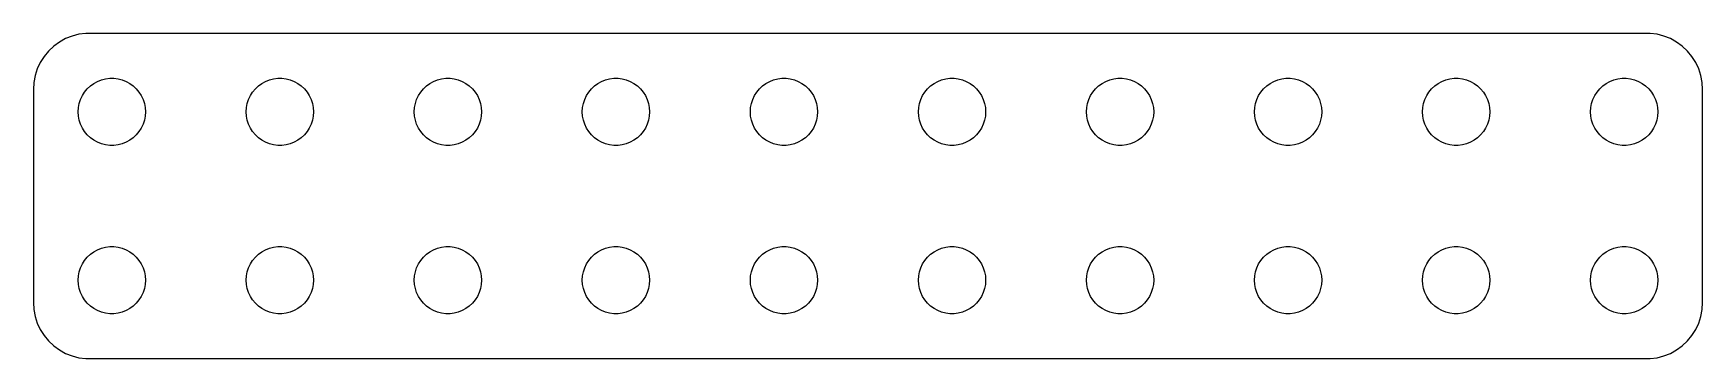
# Model space of a CAD drawing. Header units: metres. Extents: x -74 to 74, y -14 to 14.
import ezdxf

# ---------------------------------------------------------------- set-up
doc = ezdxf.new("R2010")
doc.units = ezdxf.units.M

msp = doc.modelspace()

# ---------------------------------------------------------------- linework, layer by layer
for p, q in [((-72.1791, 13.7216), (-72.6871, 13.3526)), ((-71.6289, 14.0241), (-72.1791, 13.7216)), ((-71.0451, 14.2553), (-71.6289, 14.0241)), ((-70.4369, 14.4114), (-71.0451, 14.2553)), ((-69.8139, 14.4901), (-70.4369, 14.4114)), ((69.8139, 14.4901), (-69.8139, 14.4901)), ((70.4369, 14.4114), (69.8139, 14.4901)), ((71.0451, 14.2553), (70.4369, 14.4114)), ((71.6289, 14.0241), (71.0451, 14.2553)), ((72.1791, 13.7216), (71.6289, 14.0241)), ((72.6871, 13.3526), (72.1791, 13.7216)), ((-73.5451, 12.4389), (-73.8815, 11.9088)), ((-73.1448, 12.9227), (-73.5451, 12.4389)), ((-72.6871, 13.3526), (-73.1448, 12.9227)), ((73.1448, 12.9227), (72.6871, 13.3526)), ((73.5451, 12.4389), (73.1448, 12.9227)), ((73.8815, 11.9088), (73.5451, 12.4389)), ((-74.3429, 10.7434), (-74.4606, 10.1267)), ((-74.1489, 11.3406), (-74.3429, 10.7434)), ((-73.8815, 11.9088), (-74.1489, 11.3406)), ((-68.427, 10.3532), (-68.0621, 10.4469)), ((-68.0621, 10.4469), (-67.6884, 10.4941)), ((-67.6884, 10.4941), (-67.3116, 10.4941)), ((-67.3116, 10.4941), (-66.9379, 10.4469)), ((-66.9379, 10.4469), (-66.573, 10.3532)), ((-53.427, 10.3532), (-53.0621, 10.4469)), ((-53.0621, 10.4469), (-52.6884, 10.4941)), ((-52.6884, 10.4941), (-52.3116, 10.4941)), ((-52.3116, 10.4941), (-51.9379, 10.4469)), ((-51.9379, 10.4469), (-51.5729, 10.3532)), ((-38.427, 10.3532), (-38.0621, 10.4469)), ((-38.0621, 10.4469), (-37.6884, 10.4941)), ((-37.6884, 10.4941), (-37.3116, 10.4941)), ((-37.3116, 10.4941), (-36.9379, 10.4469)), ((-36.9379, 10.4469), (-36.5729, 10.3532)), ((-23.427, 10.3532), (-23.0621, 10.4469)), ((-23.0621, 10.4469), (-22.6884, 10.4941)), ((-22.6884, 10.4941), (-22.3116, 10.4941)), ((-22.3116, 10.4941), (-21.9379, 10.4469)), ((-21.9379, 10.4469), (-21.5729, 10.3532)), ((-8.42705, 10.3532), (-8.06213, 10.4469)), ((-8.06213, 10.4469), (-7.68837, 10.4941)), ((-7.68837, 10.4941), (-7.31161, 10.4941)), ((-7.31161, 10.4941), (-6.93785, 10.4469)), ((-6.93785, 10.4469), (-6.57294, 10.3532)), ((6.57294, 10.3532), (6.93785, 10.4469)), ((6.93785, 10.4469), (7.31161, 10.4941)), ((7.31161, 10.4941), (7.68837, 10.4941)), ((7.68837, 10.4941), (8.06213, 10.4469)), ((8.06213, 10.4469), (8.42705, 10.3532)), ((21.5729, 10.3532), (21.9379, 10.4469)), ((21.9379, 10.4469), (22.3116, 10.4941)), ((22.3116, 10.4941), (22.6884, 10.4941)), ((22.6884, 10.4941), (23.0621, 10.4469)), ((23.0621, 10.4469), (23.427, 10.3532)), ((36.5729, 10.3532), (36.9379, 10.4469)), ((36.9379, 10.4469), (37.3116, 10.4941)), ((37.3116, 10.4941), (37.6884, 10.4941)), ((37.6884, 10.4941), (38.0621, 10.4469)), ((38.0621, 10.4469), (38.427, 10.3532)), ((51.5729, 10.3532), (51.9379, 10.4469)), ((51.9379, 10.4469), (52.3116, 10.4941)), ((52.3116, 10.4941), (52.6884, 10.4941)), ((52.6884, 10.4941), (53.0621, 10.4469)), ((53.0621, 10.4469), (53.427, 10.3532)), ((66.573, 10.3532), (66.9379, 10.4469)), ((66.9379, 10.4469), (67.3116, 10.4941)), ((67.3116, 10.4941), (67.6884, 10.4941)), ((67.6884, 10.4941), (68.0621, 10.4469)), ((68.0621, 10.4469), (68.427, 10.3532)), ((74.1489, 11.3406), (73.8815, 11.9088)), ((74.3429, 10.7434), (74.1489, 11.3406)), ((74.4606, 10.1267), (74.3429, 10.7434)), ((-74.4606, 10.1267), (-74.5, 9.5)), ((-74.5, 9.5), (-74.5, -9.5)), ((-70.2893, 8.60437), (-70.1289, 8.94525)), ((-70.1289, 8.94525), (-69.927, 9.26335)), ((-69.927, 9.26335), (-69.6869, 9.55363)), ((-69.6869, 9.55363), (-69.4123, 9.81154)), ((-69.4123, 9.81154), (-69.1075, 10.033)), ((-69.1075, 10.033), (-68.7773, 10.2145)), ((-68.7773, 10.2145), (-68.427, 10.3532)), ((-66.573, 10.3532), (-66.2227, 10.2145)), ((-66.2227, 10.2145), (-65.8925, 10.033)), ((-65.8925, 10.033), (-65.5877, 9.81154)), ((-65.5877, 9.81154), (-65.3131, 9.55363)), ((-65.3131, 9.55363), (-65.073, 9.26335)), ((-65.073, 9.26335), (-64.8711, 8.94525)), ((-64.8711, 8.94525), (-64.7107, 8.60437)), ((-55.2893, 8.60437), (-55.1289, 8.94525)), ((-55.1289, 8.94525), (-54.927, 9.26335)), ((-54.927, 9.26335), (-54.6869, 9.55363)), ((-54.6869, 9.55363), (-54.4123, 9.81154)), ((-54.4123, 9.81154), (-54.1075, 10.033)), ((-54.1075, 10.033), (-53.7773, 10.2145)), ((-53.7773, 10.2145), (-53.427, 10.3532)), ((-51.5729, 10.3532), (-51.2227, 10.2145)), ((-51.2227, 10.2145), (-50.8925, 10.033)), ((-50.8925, 10.033), (-50.5877, 9.81154)), ((-50.5877, 9.81154), (-50.3131, 9.55363)), ((-50.3131, 9.55363), (-50.0729, 9.26335)), ((-50.0729, 9.26335), (-49.8711, 8.94525)), ((-49.8711, 8.94525), (-49.7107, 8.60437)), ((-40.2893, 8.60437), (-40.1289, 8.94525)), ((-40.1289, 8.94525), (-39.927, 9.26335)), ((-39.927, 9.26335), (-39.6869, 9.55363)), ((-39.6869, 9.55363), (-39.4123, 9.81154)), ((-39.4123, 9.81154), (-39.1075, 10.033)), ((-39.1075, 10.033), (-38.7773, 10.2145)), ((-38.7773, 10.2145), (-38.427, 10.3532)), ((-36.5729, 10.3532), (-36.2227, 10.2145)), ((-36.2227, 10.2145), (-35.8925, 10.033)), ((-35.8925, 10.033), (-35.5877, 9.81154)), ((-35.5877, 9.81154), (-35.3131, 9.55363)), ((-35.3131, 9.55363), (-35.0729, 9.26335)), ((-35.0729, 9.26335), (-34.8711, 8.94525)), ((-34.8711, 8.94525), (-34.7107, 8.60437)), ((-25.2893, 8.60437), (-25.1289, 8.94525)), ((-25.1289, 8.94525), (-24.927, 9.26335)), ((-24.927, 9.26335), (-24.6869, 9.55363)), ((-24.6869, 9.55363), (-24.4123, 9.81154)), ((-24.4123, 9.81154), (-24.1075, 10.033)), ((-24.1075, 10.033), (-23.7773, 10.2145)), ((-23.7773, 10.2145), (-23.427, 10.3532)), ((-21.5729, 10.3532), (-21.2227, 10.2145)), ((-21.2227, 10.2145), (-20.8925, 10.033)), ((-20.8925, 10.033), (-20.5877, 9.81154)), ((-20.5877, 9.81154), (-20.3131, 9.55363)), ((-20.3131, 9.55363), (-20.0729, 9.26335)), ((-20.0729, 9.26335), (-19.8711, 8.94525)), ((-19.8711, 8.94525), (-19.7107, 8.60437)), ((-10.2893, 8.60437), (-10.1289, 8.94525)), ((-10.1289, 8.94525), (-9.92705, 9.26335)), ((-9.92705, 9.26335), (-9.6869, 9.55363)), ((-9.6869, 9.55363), (-9.41226, 9.81154)), ((-9.41226, 9.81154), (-9.10747, 10.033)), ((-9.10747, 10.033), (-8.77733, 10.2145)), ((-8.77733, 10.2145), (-8.42705, 10.3532)), ((-6.57294, 10.3532), (-6.22266, 10.2145)), ((-6.22266, 10.2145), (-5.89252, 10.033)), ((-5.89252, 10.033), (-5.58772, 9.81154)), ((-5.58772, 9.81154), (-5.31308, 9.55363)), ((-5.31308, 9.55363), (-5.07294, 9.26335)), ((-5.07294, 9.26335), (-4.87108, 8.94525)), ((-4.87108, 8.94525), (-4.71066, 8.60437)), ((4.71066, 8.60437), (4.87108, 8.94525)), ((4.87108, 8.94525), (5.07294, 9.26335)), ((5.07294, 9.26335), (5.31308, 9.55363)), ((5.31308, 9.55363), (5.58772, 9.81154)), ((5.58772, 9.81154), (5.89252, 10.033)), ((5.89252, 10.033), (6.22266, 10.2145)), ((6.22266, 10.2145), (6.57294, 10.3532)), ((8.42705, 10.3532), (8.77733, 10.2145)), ((8.77733, 10.2145), (9.10747, 10.033)), ((9.10747, 10.033), (9.41226, 9.81154)), ((9.41226, 9.81154), (9.6869, 9.55363)), ((9.6869, 9.55363), (9.92705, 9.26335)), ((9.92705, 9.26335), (10.1289, 8.94525)), ((10.1289, 8.94525), (10.2893, 8.60437)), ((19.7107, 8.60437), (19.8711, 8.94525)), ((19.8711, 8.94525), (20.0729, 9.26335)), ((20.0729, 9.26335), (20.3131, 9.55363)), ((20.3131, 9.55363), (20.5877, 9.81154)), ((20.5877, 9.81154), (20.8925, 10.033)), ((20.8925, 10.033), (21.2227, 10.2145)), ((21.2227, 10.2145), (21.5729, 10.3532)), ((23.427, 10.3532), (23.7773, 10.2145)), ((23.7773, 10.2145), (24.1075, 10.033)), ((24.1075, 10.033), (24.4123, 9.81154)), ((24.4123, 9.81154), (24.6869, 9.55363)), ((24.6869, 9.55363), (24.927, 9.26335)), ((24.927, 9.26335), (25.1289, 8.94525)), ((25.1289, 8.94525), (25.2893, 8.60437)), ((34.7107, 8.60437), (34.8711, 8.94525)), ((34.8711, 8.94525), (35.0729, 9.26335)), ((35.0729, 9.26335), (35.3131, 9.55363)), ((35.3131, 9.55363), (35.5877, 9.81154)), ((35.5877, 9.81154), (35.8925, 10.033)), ((35.8925, 10.033), (36.2227, 10.2145)), ((36.2227, 10.2145), (36.5729, 10.3532)), ((38.427, 10.3532), (38.7773, 10.2145)), ((38.7773, 10.2145), (39.1075, 10.033)), ((39.1075, 10.033), (39.4123, 9.81154)), ((39.4123, 9.81154), (39.6869, 9.55363)), ((39.6869, 9.55363), (39.927, 9.26335)), ((39.927, 9.26335), (40.1289, 8.94525)), ((40.1289, 8.94525), (40.2893, 8.60437)), ((49.7107, 8.60437), (49.8711, 8.94525)), ((49.8711, 8.94525), (50.0729, 9.26335)), ((50.0729, 9.26335), (50.3131, 9.55363)), ((50.3131, 9.55363), (50.5877, 9.81154)), ((50.5877, 9.81154), (50.8925, 10.033)), ((50.8925, 10.033), (51.2227, 10.2145)), ((51.2227, 10.2145), (51.5729, 10.3532)), ((53.427, 10.3532), (53.7773, 10.2145)), ((53.7773, 10.2145), (54.1075, 10.033)), ((54.1075, 10.033), (54.4123, 9.81154)), ((54.4123, 9.81154), (54.6869, 9.55363)), ((54.6869, 9.55363), (54.927, 9.26335)), ((54.927, 9.26335), (55.1289, 8.94525)), ((55.1289, 8.94525), (55.2893, 8.60437)), ((64.7107, 8.60437), (64.8711, 8.94525)), ((64.8711, 8.94525), (65.073, 9.26335)), ((65.073, 9.26335), (65.3131, 9.55363)), ((65.3131, 9.55363), (65.5877, 9.81154)), ((65.5877, 9.81154), (65.8925, 10.033)), ((65.8925, 10.033), (66.2227, 10.2145)), ((66.2227, 10.2145), (66.573, 10.3532)), ((68.427, 10.3532), (68.7773, 10.2145)), ((68.7773, 10.2145), (69.1075, 10.033)), ((69.1075, 10.033), (69.4123, 9.81154)), ((69.4123, 9.81154), (69.6869, 9.55363)), ((69.6869, 9.55363), (69.927, 9.26335)), ((69.927, 9.26335), (70.1289, 8.94525)), ((70.1289, 8.94525), (70.2893, 8.60437)), ((74.5, 9.5), (74.4606, 10.1267)), ((74.5, -9.5), (74.5, 9.5)), ((-70.5, 7.5), (-70.4763, 7.87599)), ((-70.4763, 7.12399), (-70.5, 7.5)), ((-70.4763, 7.87599), (-70.4057, 8.24606)), ((-70.4057, 8.24606), (-70.2893, 8.60437)), ((-64.7107, 8.60437), (-64.5943, 8.24606)), ((-64.5943, 8.24606), (-64.5237, 7.87599)), ((-64.5237, 7.87599), (-64.5, 7.5)), ((-64.5, 7.5), (-64.5237, 7.12399)), ((-55.5, 7.5), (-55.4763, 7.87599)), ((-55.4763, 7.12399), (-55.5, 7.5)), ((-55.4763, 7.87599), (-55.4057, 8.24606)), ((-55.4057, 8.24606), (-55.2893, 8.60437)), ((-49.7107, 8.60437), (-49.5942, 8.24606)), ((-49.5942, 8.24606), (-49.5237, 7.87599)), ((-49.5237, 7.87599), (-49.5, 7.5)), ((-49.5, 7.5), (-49.5237, 7.12399)), ((-40.5, 7.5), (-40.4763, 7.87599)), ((-40.4763, 7.12399), (-40.5, 7.5)), ((-40.4763, 7.87599), (-40.4057, 8.24606)), ((-40.4057, 8.24606), (-40.2893, 8.60437)), ((-34.7107, 8.60437), (-34.5942, 8.24606)), ((-34.5942, 8.24606), (-34.5237, 7.87599)), ((-34.5237, 7.87599), (-34.5, 7.5)), ((-34.5, 7.5), (-34.5237, 7.12399)), ((-25.5, 7.5), (-25.4763, 7.87599)), ((-25.4763, 7.12399), (-25.5, 7.5)), ((-25.4763, 7.87599), (-25.4057, 8.24606)), ((-25.4057, 8.24606), (-25.2893, 8.60437)), ((-19.7107, 8.60437), (-19.5942, 8.24606)), ((-19.5942, 8.24606), (-19.5237, 7.87599)), ((-19.5237, 7.87599), (-19.5, 7.5)), ((-19.5, 7.5), (-19.5237, 7.12399)), ((-10.5, 7.5), (-10.4763, 7.87599)), ((-10.4763, 7.12399), (-10.5, 7.5)), ((-10.4763, 7.87599), (-10.4057, 8.24606)), ((-10.4057, 8.24606), (-10.2893, 8.60437)), ((-4.71066, 8.60437), (-4.59424, 8.24606)), ((-4.59424, 8.24606), (-4.52365, 7.87599)), ((-4.52365, 7.87599), (-4.5, 7.5)), ((-4.5, 7.5), (-4.52365, 7.12399)), ((4.5, 7.5), (4.52365, 7.87599)), ((4.52365, 7.12399), (4.5, 7.5)), ((4.52365, 7.87599), (4.59424, 8.24606)), ((4.59424, 8.24606), (4.71066, 8.60437)), ((10.2893, 8.60437), (10.4057, 8.24606)), ((10.4057, 8.24606), (10.4763, 7.87599)), ((10.4763, 7.87599), (10.5, 7.5)), ((10.5, 7.5), (10.4763, 7.12399)), ((19.5, 7.5), (19.5237, 7.87599)), ((19.5237, 7.12399), (19.5, 7.5)), ((19.5237, 7.87599), (19.5942, 8.24606)), ((19.5942, 8.24606), (19.7107, 8.60437)), ((25.2893, 8.60437), (25.4057, 8.24606)), ((25.4057, 8.24606), (25.4763, 7.87599)), ((25.4763, 7.87599), (25.5, 7.5)), ((25.5, 7.5), (25.4763, 7.12399)), ((34.5, 7.5), (34.5237, 7.87599)), ((34.5237, 7.12399), (34.5, 7.5)), ((34.5237, 7.87599), (34.5942, 8.24606)), ((34.5942, 8.24606), (34.7107, 8.60437)), ((40.2893, 8.60437), (40.4057, 8.24606)), ((40.4057, 8.24606), (40.4763, 7.87599)), ((40.4763, 7.87599), (40.5, 7.5)), ((40.5, 7.5), (40.4763, 7.12399)), ((49.5, 7.5), (49.5237, 7.87599)), ((49.5237, 7.12399), (49.5, 7.5)), ((49.5237, 7.87599), (49.5942, 8.24606)), ((49.5942, 8.24606), (49.7107, 8.60437)), ((55.2893, 8.60437), (55.4057, 8.24606)), ((55.4057, 8.24606), (55.4763, 7.87599)), ((55.4763, 7.87599), (55.5, 7.5)), ((55.5, 7.5), (55.4763, 7.12399)), ((64.5, 7.5), (64.5237, 7.87599)), ((64.5237, 7.12399), (64.5, 7.5)), ((64.5237, 7.87599), (64.5943, 8.24606)), ((64.5943, 8.24606), (64.7107, 8.60437)), ((70.2893, 8.60437), (70.4057, 8.24606)), ((70.4057, 8.24606), (70.4763, 7.87599)), ((70.4763, 7.87599), (70.5, 7.5)), ((70.5, 7.5), (70.4763, 7.12399)), ((-70.4057, 6.75392), (-70.4763, 7.12399)), ((-70.2893, 6.39561), (-70.4057, 6.75392)), ((-70.1289, 6.05473), (-70.2893, 6.39561)), ((-69.927, 5.73663), (-70.1289, 6.05473)), ((-64.8711, 6.05473), (-65.073, 5.73663)), ((-64.7107, 6.39561), (-64.8711, 6.05473)), ((-64.5943, 6.75392), (-64.7107, 6.39561)), ((-64.5237, 7.12399), (-64.5943, 6.75392)), ((-55.4057, 6.75392), (-55.4763, 7.12399)), ((-55.2893, 6.39561), (-55.4057, 6.75392)), ((-55.1289, 6.05473), (-55.2893, 6.39561)), ((-54.927, 5.73663), (-55.1289, 6.05473)), ((-49.8711, 6.05473), (-50.0729, 5.73663)), ((-49.7107, 6.39561), (-49.8711, 6.05473)), ((-49.5942, 6.75392), (-49.7107, 6.39561)), ((-49.5237, 7.12399), (-49.5942, 6.75392)), ((-40.4057, 6.75392), (-40.4763, 7.12399)), ((-40.2893, 6.39561), (-40.4057, 6.75392)), ((-40.1289, 6.05473), (-40.2893, 6.39561)), ((-39.927, 5.73663), (-40.1289, 6.05473)), ((-34.8711, 6.05473), (-35.0729, 5.73663)), ((-34.7107, 6.39561), (-34.8711, 6.05473)), ((-34.5942, 6.75392), (-34.7107, 6.39561)), ((-34.5237, 7.12399), (-34.5942, 6.75392)), ((-25.4057, 6.75392), (-25.4763, 7.12399)), ((-25.2893, 6.39561), (-25.4057, 6.75392)), ((-25.1289, 6.05473), (-25.2893, 6.39561)), ((-24.927, 5.73663), (-25.1289, 6.05473)), ((-19.8711, 6.05473), (-20.0729, 5.73663)), ((-19.7107, 6.39561), (-19.8711, 6.05473)), ((-19.5942, 6.75392), (-19.7107, 6.39561)), ((-19.5237, 7.12399), (-19.5942, 6.75392)), ((-10.4057, 6.75392), (-10.4763, 7.12399)), ((-10.2893, 6.39561), (-10.4057, 6.75392)), ((-10.1289, 6.05473), (-10.2893, 6.39561)), ((-9.92705, 5.73663), (-10.1289, 6.05473)), ((-4.87108, 6.05473), (-5.07294, 5.73663)), ((-4.71066, 6.39561), (-4.87108, 6.05473)), ((-4.59424, 6.75392), (-4.71066, 6.39561)), ((-4.52365, 7.12399), (-4.59424, 6.75392)), ((4.59424, 6.75392), (4.52365, 7.12399)), ((4.71066, 6.39561), (4.59424, 6.75392)), ((4.87108, 6.05473), (4.71066, 6.39561)), ((5.07294, 5.73663), (4.87108, 6.05473)), ((10.1289, 6.05473), (9.92705, 5.73663)), ((10.2893, 6.39561), (10.1289, 6.05473)), ((10.4057, 6.75392), (10.2893, 6.39561)), ((10.4763, 7.12399), (10.4057, 6.75392)), ((19.5942, 6.75392), (19.5237, 7.12399)), ((19.7107, 6.39561), (19.5942, 6.75392)), ((19.8711, 6.05473), (19.7107, 6.39561)), ((20.0729, 5.73663), (19.8711, 6.05473)), ((25.1289, 6.05473), (24.927, 5.73663)), ((25.2893, 6.39561), (25.1289, 6.05473)), ((25.4057, 6.75392), (25.2893, 6.39561)), ((25.4763, 7.12399), (25.4057, 6.75392)), ((34.5942, 6.75392), (34.5237, 7.12399)), ((34.7107, 6.39561), (34.5942, 6.75392)), ((34.8711, 6.05473), (34.7107, 6.39561)), ((35.0729, 5.73663), (34.8711, 6.05473)), ((40.1289, 6.05473), (39.927, 5.73663)), ((40.2893, 6.39561), (40.1289, 6.05473)), ((40.4057, 6.75392), (40.2893, 6.39561)), ((40.4763, 7.12399), (40.4057, 6.75392)), ((49.5942, 6.75392), (49.5237, 7.12399)), ((49.7107, 6.39561), (49.5942, 6.75392)), ((49.8711, 6.05473), (49.7107, 6.39561)), ((50.0729, 5.73663), (49.8711, 6.05473)), ((55.1289, 6.05473), (54.927, 5.73663)), ((55.2893, 6.39561), (55.1289, 6.05473)), ((55.4057, 6.75392), (55.2893, 6.39561)), ((55.4763, 7.12399), (55.4057, 6.75392)), ((64.5943, 6.75392), (64.5237, 7.12399)), ((64.7107, 6.39561), (64.5943, 6.75392)), ((64.8711, 6.05473), (64.7107, 6.39561)), ((65.073, 5.73663), (64.8711, 6.05473)), ((70.1289, 6.05473), (69.927, 5.73663)), ((70.2893, 6.39561), (70.1289, 6.05473)), ((70.4057, 6.75392), (70.2893, 6.39561)), ((70.4763, 7.12399), (70.4057, 6.75392)), ((-69.6869, 5.44635), (-69.927, 5.73663)), ((-69.4123, 5.18845), (-69.6869, 5.44635)), ((-69.1075, 4.96701), (-69.4123, 5.18845)), ((-68.7773, 4.78551), (-69.1075, 4.96701)), ((-68.427, 4.64682), (-68.7773, 4.78551)), ((-68.0621, 4.55313), (-68.427, 4.64682)), ((-67.6884, 4.50591), (-68.0621, 4.55313)), ((-67.3116, 4.50591), (-67.6884, 4.50591)), ((-66.9379, 4.55313), (-67.3116, 4.50591)), ((-66.573, 4.64682), (-66.9379, 4.55313)), ((-66.2227, 4.78551), (-66.573, 4.64682)), ((-65.8925, 4.96701), (-66.2227, 4.78551)), ((-65.5877, 5.18845), (-65.8925, 4.96701)), ((-65.3131, 5.44635), (-65.5877, 5.18845)), ((-65.073, 5.73663), (-65.3131, 5.44635)), ((-54.6869, 5.44635), (-54.927, 5.73663)), ((-54.4123, 5.18845), (-54.6869, 5.44635)), ((-54.1075, 4.96701), (-54.4123, 5.18845)), ((-53.7773, 4.78551), (-54.1075, 4.96701)), ((-53.427, 4.64682), (-53.7773, 4.78551)), ((-53.0621, 4.55313), (-53.427, 4.64682)), ((-52.6884, 4.50591), (-53.0621, 4.55313)), ((-52.3116, 4.50591), (-52.6884, 4.50591)), ((-51.9379, 4.55313), (-52.3116, 4.50591)), ((-51.5729, 4.64682), (-51.9379, 4.55313)), ((-51.2227, 4.78551), (-51.5729, 4.64682)), ((-50.8925, 4.96701), (-51.2227, 4.78551)), ((-50.5877, 5.18845), (-50.8925, 4.96701)), ((-50.3131, 5.44635), (-50.5877, 5.18845)), ((-50.0729, 5.73663), (-50.3131, 5.44635)), ((-39.6869, 5.44635), (-39.927, 5.73663)), ((-39.4123, 5.18845), (-39.6869, 5.44635)), ((-39.1075, 4.96701), (-39.4123, 5.18845)), ((-38.7773, 4.78551), (-39.1075, 4.96701)), ((-38.427, 4.64682), (-38.7773, 4.78551)), ((-38.0621, 4.55313), (-38.427, 4.64682)), ((-37.6884, 4.50591), (-38.0621, 4.55313)), ((-37.3116, 4.50591), (-37.6884, 4.50591)), ((-36.9379, 4.55313), (-37.3116, 4.50591)), ((-36.5729, 4.64682), (-36.9379, 4.55313)), ((-36.2227, 4.78551), (-36.5729, 4.64682)), ((-35.8925, 4.96701), (-36.2227, 4.78551)), ((-35.5877, 5.18845), (-35.8925, 4.96701)), ((-35.3131, 5.44635), (-35.5877, 5.18845)), ((-35.0729, 5.73663), (-35.3131, 5.44635)), ((-24.6869, 5.44635), (-24.927, 5.73663)), ((-24.4123, 5.18845), (-24.6869, 5.44635)), ((-24.1075, 4.96701), (-24.4123, 5.18845)), ((-23.7773, 4.78551), (-24.1075, 4.96701)), ((-23.427, 4.64682), (-23.7773, 4.78551)), ((-23.0621, 4.55313), (-23.427, 4.64682)), ((-22.6884, 4.50591), (-23.0621, 4.55313)), ((-22.3116, 4.50591), (-22.6884, 4.50591)), ((-21.9379, 4.55313), (-22.3116, 4.50591)), ((-21.5729, 4.64682), (-21.9379, 4.55313)), ((-21.2227, 4.78551), (-21.5729, 4.64682)), ((-20.8925, 4.96701), (-21.2227, 4.78551)), ((-20.5877, 5.18845), (-20.8925, 4.96701)), ((-20.3131, 5.44635), (-20.5877, 5.18845)), ((-20.0729, 5.73663), (-20.3131, 5.44635)), ((-9.6869, 5.44635), (-9.92705, 5.73663)), ((-9.41226, 5.18845), (-9.6869, 5.44635)), ((-9.10747, 4.96701), (-9.41226, 5.18845)), ((-8.77733, 4.78551), (-9.10747, 4.96701)), ((-8.42705, 4.64682), (-8.77733, 4.78551)), ((-8.06213, 4.55313), (-8.42705, 4.64682)), ((-7.68837, 4.50591), (-8.06213, 4.55313)), ((-7.31161, 4.50591), (-7.68837, 4.50591)), ((-6.93785, 4.55313), (-7.31161, 4.50591)), ((-6.57294, 4.64682), (-6.93785, 4.55313)), ((-6.22266, 4.78551), (-6.57294, 4.64682)), ((-5.89252, 4.96701), (-6.22266, 4.78551)), ((-5.58772, 5.18845), (-5.89252, 4.96701)), ((-5.31308, 5.44635), (-5.58772, 5.18845)), ((-5.07294, 5.73663), (-5.31308, 5.44635)), ((5.31308, 5.44635), (5.07294, 5.73663)), ((5.58772, 5.18845), (5.31308, 5.44635)), ((5.89252, 4.96701), (5.58772, 5.18845)), ((6.22266, 4.78551), (5.89252, 4.96701)), ((6.57294, 4.64682), (6.22266, 4.78551)), ((6.93785, 4.55313), (6.57294, 4.64682)), ((7.31161, 4.50591), (6.93785, 4.55313)), ((7.68837, 4.50591), (7.31161, 4.50591)), ((8.06213, 4.55313), (7.68837, 4.50591)), ((8.42705, 4.64682), (8.06213, 4.55313)), ((8.77733, 4.78551), (8.42705, 4.64682)), ((9.10747, 4.96701), (8.77733, 4.78551)), ((9.41226, 5.18845), (9.10747, 4.96701)), ((9.6869, 5.44635), (9.41226, 5.18845)), ((9.92705, 5.73663), (9.6869, 5.44635)), ((20.3131, 5.44635), (20.0729, 5.73663)), ((20.5877, 5.18845), (20.3131, 5.44635)), ((20.8925, 4.96701), (20.5877, 5.18845)), ((21.2227, 4.78551), (20.8925, 4.96701)), ((21.5729, 4.64682), (21.2227, 4.78551)), ((21.9379, 4.55313), (21.5729, 4.64682)), ((22.3116, 4.50591), (21.9379, 4.55313)), ((22.6884, 4.50591), (22.3116, 4.50591)), ((23.0621, 4.55313), (22.6884, 4.50591)), ((23.427, 4.64682), (23.0621, 4.55313)), ((23.7773, 4.78551), (23.427, 4.64682)), ((24.1075, 4.96701), (23.7773, 4.78551)), ((24.4123, 5.18845), (24.1075, 4.96701)), ((24.6869, 5.44635), (24.4123, 5.18845)), ((24.927, 5.73663), (24.6869, 5.44635)), ((35.3131, 5.44635), (35.0729, 5.73663)), ((35.5877, 5.18845), (35.3131, 5.44635)), ((35.8925, 4.96701), (35.5877, 5.18845)), ((36.2227, 4.78551), (35.8925, 4.96701)), ((36.5729, 4.64682), (36.2227, 4.78551)), ((36.9379, 4.55313), (36.5729, 4.64682)), ((37.3116, 4.50591), (36.9379, 4.55313)), ((37.6884, 4.50591), (37.3116, 4.50591)), ((38.0621, 4.55313), (37.6884, 4.50591)), ((38.427, 4.64682), (38.0621, 4.55313)), ((38.7773, 4.78551), (38.427, 4.64682)), ((39.1075, 4.96701), (38.7773, 4.78551)), ((39.4123, 5.18845), (39.1075, 4.96701)), ((39.6869, 5.44635), (39.4123, 5.18845)), ((39.927, 5.73663), (39.6869, 5.44635)), ((50.3131, 5.44635), (50.0729, 5.73663)), ((50.5877, 5.18845), (50.3131, 5.44635)), ((50.8925, 4.96701), (50.5877, 5.18845)), ((51.2227, 4.78551), (50.8925, 4.96701)), ((51.5729, 4.64682), (51.2227, 4.78551)), ((51.9379, 4.55313), (51.5729, 4.64682)), ((52.3116, 4.50591), (51.9379, 4.55313)), ((52.6884, 4.50591), (52.3116, 4.50591)), ((53.0621, 4.55313), (52.6884, 4.50591)), ((53.427, 4.64682), (53.0621, 4.55313)), ((53.7773, 4.78551), (53.427, 4.64682)), ((54.1075, 4.96701), (53.7773, 4.78551)), ((54.4123, 5.18845), (54.1075, 4.96701)), ((54.6869, 5.44635), (54.4123, 5.18845)), ((54.927, 5.73663), (54.6869, 5.44635)), ((65.3131, 5.44635), (65.073, 5.73663)), ((65.5877, 5.18845), (65.3131, 5.44635)), ((65.8925, 4.96701), (65.5877, 5.18845)), ((66.2227, 4.78551), (65.8925, 4.96701)), ((66.573, 4.64682), (66.2227, 4.78551)), ((66.9379, 4.55313), (66.573, 4.64682)), ((67.3116, 4.50591), (66.9379, 4.55313)), ((67.6884, 4.50591), (67.3116, 4.50591)), ((68.0621, 4.55313), (67.6884, 4.50591)), ((68.427, 4.64682), (68.0621, 4.55313)), ((68.7773, 4.78551), (68.427, 4.64682)), ((69.1075, 4.96701), (68.7773, 4.78551)), ((69.4123, 5.18845), (69.1075, 4.96701)), ((69.6869, 5.44635), (69.4123, 5.18845)), ((69.927, 5.73663), (69.6869, 5.44635)), ((-70.1289, -6.05473), (-69.927, -5.73663)), ((-69.927, -5.73663), (-69.6869, -5.44635)), ((-69.6869, -5.44635), (-69.4123, -5.18845)), ((-69.4123, -5.18845), (-69.1075, -4.96701)), ((-69.1075, -4.96701), (-68.7773, -4.78551)), ((-68.7773, -4.78551), (-68.427, -4.64682)), ((-68.427, -4.64682), (-68.0621, -4.55313)), ((-68.0621, -4.55313), (-67.6884, -4.50591)), ((-67.6884, -4.50591), (-67.3116, -4.50591)), ((-67.3116, -4.50591), (-66.9379, -4.55313)), ((-66.9379, -4.55313), (-66.573, -4.64682)), ((-66.573, -4.64682), (-66.2227, -4.78551)), ((-66.2227, -4.78551), (-65.8925, -4.96701)), ((-65.8925, -4.96701), (-65.5877, -5.18845)), ((-65.5877, -5.18845), (-65.3131, -5.44635)), ((-65.3131, -5.44635), (-65.073, -5.73663)), ((-65.073, -5.73663), (-64.8711, -6.05473)), ((-55.1289, -6.05473), (-54.927, -5.73663)), ((-54.927, -5.73663), (-54.6869, -5.44635)), ((-54.6869, -5.44635), (-54.4123, -5.18845)), ((-54.4123, -5.18845), (-54.1075, -4.96701)), ((-54.1075, -4.96701), (-53.7773, -4.78551)), ((-53.7773, -4.78551), (-53.427, -4.64682)), ((-53.427, -4.64682), (-53.0621, -4.55313)), ((-53.0621, -4.55313), (-52.6884, -4.50591)), ((-52.6884, -4.50591), (-52.3116, -4.50591)), ((-52.3116, -4.50591), (-51.9379, -4.55313)), ((-51.9379, -4.55313), (-51.5729, -4.64682)), ((-51.5729, -4.64682), (-51.2227, -4.78551)), ((-51.2227, -4.78551), (-50.8925, -4.96701)), ((-50.8925, -4.96701), (-50.5877, -5.18845)), ((-50.5877, -5.18845), (-50.3131, -5.44635)), ((-50.3131, -5.44635), (-50.0729, -5.73663)), ((-50.0729, -5.73663), (-49.8711, -6.05473)), ((-40.1289, -6.05473), (-39.927, -5.73663)), ((-39.927, -5.73663), (-39.6869, -5.44635)), ((-39.6869, -5.44635), (-39.4123, -5.18845)), ((-39.4123, -5.18845), (-39.1075, -4.96701)), ((-39.1075, -4.96701), (-38.7773, -4.78551)), ((-38.7773, -4.78551), (-38.427, -4.64682)), ((-38.427, -4.64682), (-38.0621, -4.55313)), ((-38.0621, -4.55313), (-37.6884, -4.50591)), ((-37.6884, -4.50591), (-37.3116, -4.50591)), ((-37.3116, -4.50591), (-36.9379, -4.55313)), ((-36.9379, -4.55313), (-36.5729, -4.64682)), ((-36.5729, -4.64682), (-36.2227, -4.78551)), ((-36.2227, -4.78551), (-35.8925, -4.96701)), ((-35.8925, -4.96701), (-35.5877, -5.18845)), ((-35.5877, -5.18845), (-35.3131, -5.44635)), ((-35.3131, -5.44635), (-35.0729, -5.73663)), ((-35.0729, -5.73663), (-34.8711, -6.05473)), ((-25.1289, -6.05473), (-24.927, -5.73663)), ((-24.927, -5.73663), (-24.6869, -5.44635)), ((-24.6869, -5.44635), (-24.4123, -5.18845)), ((-24.4123, -5.18845), (-24.1075, -4.96701)), ((-24.1075, -4.96701), (-23.7773, -4.78551)), ((-23.7773, -4.78551), (-23.427, -4.64682)), ((-23.427, -4.64682), (-23.0621, -4.55313)), ((-23.0621, -4.55313), (-22.6884, -4.50591)), ((-22.6884, -4.50591), (-22.3116, -4.50591)), ((-22.3116, -4.50591), (-21.9379, -4.55313)), ((-21.9379, -4.55313), (-21.5729, -4.64682)), ((-21.5729, -4.64682), (-21.2227, -4.78551)), ((-21.2227, -4.78551), (-20.8925, -4.96701)), ((-20.8925, -4.96701), (-20.5877, -5.18845)), ((-20.5877, -5.18845), (-20.3131, -5.44635)), ((-20.3131, -5.44635), (-20.0729, -5.73663)), ((-20.0729, -5.73663), (-19.8711, -6.05473)), ((-10.1289, -6.05473), (-9.92705, -5.73663)), ((-9.92705, -5.73663), (-9.6869, -5.44635)), ((-9.6869, -5.44635), (-9.41226, -5.18845)), ((-9.41226, -5.18845), (-9.10747, -4.96701)), ((-9.10747, -4.96701), (-8.77733, -4.78551)), ((-8.77733, -4.78551), (-8.42705, -4.64682)), ((-8.42705, -4.64682), (-8.06213, -4.55313)), ((-8.06213, -4.55313), (-7.68837, -4.50591)), ((-7.68837, -4.50591), (-7.31161, -4.50591)), ((-7.31161, -4.50591), (-6.93785, -4.55313)), ((-6.93785, -4.55313), (-6.57294, -4.64682)), ((-6.57294, -4.64682), (-6.22266, -4.78551)), ((-6.22266, -4.78551), (-5.89252, -4.96701)), ((-5.89252, -4.96701), (-5.58772, -5.18845)), ((-5.58772, -5.18845), (-5.31308, -5.44635)), ((-5.31308, -5.44635), (-5.07294, -5.73663)), ((-5.07294, -5.73663), (-4.87108, -6.05473)), ((4.87108, -6.05473), (5.07294, -5.73663)), ((5.07294, -5.73663), (5.31308, -5.44635)), ((5.31308, -5.44635), (5.58772, -5.18845)), ((5.58772, -5.18845), (5.89252, -4.96701)), ((5.89252, -4.96701), (6.22266, -4.78551)), ((6.22266, -4.78551), (6.57294, -4.64682)), ((6.57294, -4.64682), (6.93785, -4.55313)), ((6.93785, -4.55313), (7.31161, -4.50591)), ((7.31161, -4.50591), (7.68837, -4.50591)), ((7.68837, -4.50591), (8.06213, -4.55313)), ((8.06213, -4.55313), (8.42705, -4.64682)), ((8.42705, -4.64682), (8.77733, -4.78551)), ((8.77733, -4.78551), (9.10747, -4.96701)), ((9.10747, -4.96701), (9.41226, -5.18845)), ((9.41226, -5.18845), (9.6869, -5.44635)), ((9.6869, -5.44635), (9.92705, -5.73663)), ((9.92705, -5.73663), (10.1289, -6.05473)), ((19.8711, -6.05473), (20.0729, -5.73663)), ((20.0729, -5.73663), (20.3131, -5.44635)), ((20.3131, -5.44635), (20.5877, -5.18845)), ((20.5877, -5.18845), (20.8925, -4.96701)), ((20.8925, -4.96701), (21.2227, -4.78551)), ((21.2227, -4.78551), (21.5729, -4.64682)), ((21.5729, -4.64682), (21.9379, -4.55313)), ((21.9379, -4.55313), (22.3116, -4.50591)), ((22.3116, -4.50591), (22.6884, -4.50591)), ((22.6884, -4.50591), (23.0621, -4.55313)), ((23.0621, -4.55313), (23.427, -4.64682)), ((23.427, -4.64682), (23.7773, -4.78551)), ((23.7773, -4.78551), (24.1075, -4.96701)), ((24.1075, -4.96701), (24.4123, -5.18845)), ((24.4123, -5.18845), (24.6869, -5.44635)), ((24.6869, -5.44635), (24.927, -5.73663)), ((24.927, -5.73663), (25.1289, -6.05473)), ((34.8711, -6.05473), (35.0729, -5.73663)), ((35.0729, -5.73663), (35.3131, -5.44635)), ((35.3131, -5.44635), (35.5877, -5.18845)), ((35.5877, -5.18845), (35.8925, -4.96701)), ((35.8925, -4.96701), (36.2227, -4.78551)), ((36.2227, -4.78551), (36.5729, -4.64682)), ((36.5729, -4.64682), (36.9379, -4.55313)), ((36.9379, -4.55313), (37.3116, -4.50591)), ((37.3116, -4.50591), (37.6884, -4.50591)), ((37.6884, -4.50591), (38.0621, -4.55313)), ((38.0621, -4.55313), (38.427, -4.64682)), ((38.427, -4.64682), (38.7773, -4.78551)), ((38.7773, -4.78551), (39.1075, -4.96701)), ((39.1075, -4.96701), (39.4123, -5.18845)), ((39.4123, -5.18845), (39.6869, -5.44635)), ((39.6869, -5.44635), (39.927, -5.73663)), ((39.927, -5.73663), (40.1289, -6.05473)), ((49.8711, -6.05473), (50.0729, -5.73663)), ((50.0729, -5.73663), (50.3131, -5.44635)), ((50.3131, -5.44635), (50.5877, -5.18845)), ((50.5877, -5.18845), (50.8925, -4.96701)), ((50.8925, -4.96701), (51.2227, -4.78551)), ((51.2227, -4.78551), (51.5729, -4.64682)), ((51.5729, -4.64682), (51.9379, -4.55313)), ((51.9379, -4.55313), (52.3116, -4.50591)), ((52.3116, -4.50591), (52.6884, -4.50591)), ((52.6884, -4.50591), (53.0621, -4.55313)), ((53.0621, -4.55313), (53.427, -4.64682)), ((53.427, -4.64682), (53.7773, -4.78551)), ((53.7773, -4.78551), (54.1075, -4.96701)), ((54.1075, -4.96701), (54.4123, -5.18845)), ((54.4123, -5.18845), (54.6869, -5.44635)), ((54.6869, -5.44635), (54.927, -5.73663)), ((54.927, -5.73663), (55.1289, -6.05473)), ((64.8711, -6.05473), (65.073, -5.73663)), ((65.073, -5.73663), (65.3131, -5.44635)), ((65.3131, -5.44635), (65.5877, -5.18845)), ((65.5877, -5.18845), (65.8925, -4.96701)), ((65.8925, -4.96701), (66.2227, -4.78551)), ((66.2227, -4.78551), (66.573, -4.64682)), ((66.573, -4.64682), (66.9379, -4.55313)), ((66.9379, -4.55313), (67.3116, -4.50591)), ((67.3116, -4.50591), (67.6884, -4.50591)), ((67.6884, -4.50591), (68.0621, -4.55313)), ((68.0621, -4.55313), (68.427, -4.64682)), ((68.427, -4.64682), (68.7773, -4.78551)), ((68.7773, -4.78551), (69.1075, -4.96701)), ((69.1075, -4.96701), (69.4123, -5.18845)), ((69.4123, -5.18845), (69.6869, -5.44635)), ((69.6869, -5.44635), (69.927, -5.73663)), ((69.927, -5.73663), (70.1289, -6.05473)), ((-70.5, -7.5), (-70.4763, -7.12399)), ((-70.4763, -7.12399), (-70.4057, -6.75392)), ((-70.4057, -6.75392), (-70.2893, -6.39561)), ((-70.2893, -6.39561), (-70.1289, -6.05473)), ((-64.8711, -6.05473), (-64.7107, -6.39561)), ((-64.7107, -6.39561), (-64.5943, -6.75392)), ((-64.5943, -6.75392), (-64.5237, -7.12399)), ((-64.5237, -7.12399), (-64.5, -7.5)), ((-55.5, -7.5), (-55.4763, -7.12399)), ((-55.4763, -7.12399), (-55.4057, -6.75392)), ((-55.4057, -6.75392), (-55.2893, -6.39561)), ((-55.2893, -6.39561), (-55.1289, -6.05473)), ((-49.8711, -6.05473), (-49.7107, -6.39561)), ((-49.7107, -6.39561), (-49.5942, -6.75392)), ((-49.5942, -6.75392), (-49.5237, -7.12399)), ((-49.5237, -7.12399), (-49.5, -7.5)), ((-40.5, -7.5), (-40.4763, -7.12399)), ((-40.4763, -7.12399), (-40.4057, -6.75392)), ((-40.4057, -6.75392), (-40.2893, -6.39561)), ((-40.2893, -6.39561), (-40.1289, -6.05473)), ((-34.8711, -6.05473), (-34.7107, -6.39561)), ((-34.7107, -6.39561), (-34.5942, -6.75392)), ((-34.5942, -6.75392), (-34.5237, -7.12399)), ((-34.5237, -7.12399), (-34.5, -7.5)), ((-25.5, -7.5), (-25.4763, -7.12399)), ((-25.4763, -7.12399), (-25.4057, -6.75392)), ((-25.4057, -6.75392), (-25.2893, -6.39561)), ((-25.2893, -6.39561), (-25.1289, -6.05473)), ((-19.8711, -6.05473), (-19.7107, -6.39561)), ((-19.7107, -6.39561), (-19.5942, -6.75392)), ((-19.5942, -6.75392), (-19.5237, -7.12399)), ((-19.5237, -7.12399), (-19.5, -7.5)), ((-10.5, -7.5), (-10.4763, -7.12399)), ((-10.4763, -7.12399), (-10.4057, -6.75392)), ((-10.4057, -6.75392), (-10.2893, -6.39561)), ((-10.2893, -6.39561), (-10.1289, -6.05473)), ((-4.87108, -6.05473), (-4.71066, -6.39561)), ((-4.71066, -6.39561), (-4.59424, -6.75392)), ((-4.59424, -6.75392), (-4.52365, -7.12399)), ((-4.52365, -7.12399), (-4.5, -7.5)), ((4.5, -7.5), (4.52365, -7.12399)), ((4.52365, -7.12399), (4.59424, -6.75392)), ((4.59424, -6.75392), (4.71066, -6.39561)), ((4.71066, -6.39561), (4.87108, -6.05473)), ((10.1289, -6.05473), (10.2893, -6.39561)), ((10.2893, -6.39561), (10.4057, -6.75392)), ((10.4057, -6.75392), (10.4763, -7.12399)), ((10.4763, -7.12399), (10.5, -7.5)), ((19.5, -7.5), (19.5237, -7.12399)), ((19.5237, -7.12399), (19.5942, -6.75392)), ((19.5942, -6.75392), (19.7107, -6.39561)), ((19.7107, -6.39561), (19.8711, -6.05473)), ((25.1289, -6.05473), (25.2893, -6.39561)), ((25.2893, -6.39561), (25.4057, -6.75392)), ((25.4057, -6.75392), (25.4763, -7.12399)), ((25.4763, -7.12399), (25.5, -7.5)), ((34.5, -7.5), (34.5237, -7.12399)), ((34.5237, -7.12399), (34.5942, -6.75392)), ((34.5942, -6.75392), (34.7107, -6.39561)), ((34.7107, -6.39561), (34.8711, -6.05473)), ((40.1289, -6.05473), (40.2893, -6.39561)), ((40.2893, -6.39561), (40.4057, -6.75392)), ((40.4057, -6.75392), (40.4763, -7.12399)), ((40.4763, -7.12399), (40.5, -7.5)), ((49.5, -7.5), (49.5237, -7.12399)), ((49.5237, -7.12399), (49.5942, -6.75392)), ((49.5942, -6.75392), (49.7107, -6.39561)), ((49.7107, -6.39561), (49.8711, -6.05473)), ((55.1289, -6.05473), (55.2893, -6.39561)), ((55.2893, -6.39561), (55.4057, -6.75392)), ((55.4057, -6.75392), (55.4763, -7.12399)), ((55.4763, -7.12399), (55.5, -7.5)), ((64.5, -7.5), (64.5237, -7.12399)), ((64.5237, -7.12399), (64.5943, -6.75392)), ((64.5943, -6.75392), (64.7107, -6.39561)), ((64.7107, -6.39561), (64.8711, -6.05473)), ((70.1289, -6.05473), (70.2893, -6.39561)), ((70.2893, -6.39561), (70.4057, -6.75392)), ((70.4057, -6.75392), (70.4763, -7.12399)), ((70.4763, -7.12399), (70.5, -7.5)), ((-70.4763, -7.87599), (-70.5, -7.5)), ((-70.4057, -8.24606), (-70.4763, -7.87599)), ((-70.2893, -8.60437), (-70.4057, -8.24606)), ((-70.1289, -8.94525), (-70.2893, -8.60437)), ((-64.7107, -8.60437), (-64.8711, -8.94525)), ((-64.5943, -8.24606), (-64.7107, -8.60437)), ((-64.5237, -7.87599), (-64.5943, -8.24606)), ((-64.5, -7.5), (-64.5237, -7.87599)), ((-55.4763, -7.87599), (-55.5, -7.5)), ((-55.4057, -8.24606), (-55.4763, -7.87599)), ((-55.2893, -8.60437), (-55.4057, -8.24606)), ((-55.1289, -8.94525), (-55.2893, -8.60437)), ((-49.7107, -8.60437), (-49.8711, -8.94525)), ((-49.5942, -8.24606), (-49.7107, -8.60437)), ((-49.5237, -7.87599), (-49.5942, -8.24606)), ((-49.5, -7.5), (-49.5237, -7.87599)), ((-40.4763, -7.87599), (-40.5, -7.5)), ((-40.4057, -8.24606), (-40.4763, -7.87599)), ((-40.2893, -8.60437), (-40.4057, -8.24606)), ((-40.1289, -8.94525), (-40.2893, -8.60437)), ((-34.7107, -8.60437), (-34.8711, -8.94525)), ((-34.5942, -8.24606), (-34.7107, -8.60437)), ((-34.5237, -7.87599), (-34.5942, -8.24606)), ((-34.5, -7.5), (-34.5237, -7.87599)), ((-25.4763, -7.87599), (-25.5, -7.5)), ((-25.4057, -8.24606), (-25.4763, -7.87599)), ((-25.2893, -8.60437), (-25.4057, -8.24606)), ((-25.1289, -8.94525), (-25.2893, -8.60437)), ((-19.7107, -8.60437), (-19.8711, -8.94525)), ((-19.5942, -8.24606), (-19.7107, -8.60437)), ((-19.5237, -7.87599), (-19.5942, -8.24606)), ((-19.5, -7.5), (-19.5237, -7.87599)), ((-10.4763, -7.87599), (-10.5, -7.5)), ((-10.4057, -8.24606), (-10.4763, -7.87599)), ((-10.2893, -8.60437), (-10.4057, -8.24606)), ((-10.1289, -8.94525), (-10.2893, -8.60437)), ((-4.71066, -8.60437), (-4.87108, -8.94525)), ((-4.59424, -8.24606), (-4.71066, -8.60437)), ((-4.52365, -7.87599), (-4.59424, -8.24606)), ((-4.5, -7.5), (-4.52365, -7.87599)), ((4.52365, -7.87599), (4.5, -7.5)), ((4.59424, -8.24606), (4.52365, -7.87599)), ((4.71066, -8.60437), (4.59424, -8.24606)), ((4.87108, -8.94525), (4.71066, -8.60437)), ((10.2893, -8.60437), (10.1289, -8.94525)), ((10.4057, -8.24606), (10.2893, -8.60437)), ((10.4763, -7.87599), (10.4057, -8.24606)), ((10.5, -7.5), (10.4763, -7.87599)), ((19.5237, -7.87599), (19.5, -7.5)), ((19.5942, -8.24606), (19.5237, -7.87599)), ((19.7107, -8.60437), (19.5942, -8.24606)), ((19.8711, -8.94525), (19.7107, -8.60437)), ((25.2893, -8.60437), (25.1289, -8.94525)), ((25.4057, -8.24606), (25.2893, -8.60437)), ((25.4763, -7.87599), (25.4057, -8.24606)), ((25.5, -7.5), (25.4763, -7.87599)), ((34.5237, -7.87599), (34.5, -7.5)), ((34.5942, -8.24606), (34.5237, -7.87599)), ((34.7107, -8.60437), (34.5942, -8.24606)), ((34.8711, -8.94525), (34.7107, -8.60437)), ((40.2893, -8.60437), (40.1289, -8.94525)), ((40.4057, -8.24606), (40.2893, -8.60437)), ((40.4763, -7.87599), (40.4057, -8.24606)), ((40.5, -7.5), (40.4763, -7.87599)), ((49.5237, -7.87599), (49.5, -7.5)), ((49.5942, -8.24606), (49.5237, -7.87599)), ((49.7107, -8.60437), (49.5942, -8.24606)), ((49.8711, -8.94525), (49.7107, -8.60437)), ((55.2893, -8.60437), (55.1289, -8.94525)), ((55.4057, -8.24606), (55.2893, -8.60437)), ((55.4763, -7.87599), (55.4057, -8.24606)), ((55.5, -7.5), (55.4763, -7.87599)), ((64.5237, -7.87599), (64.5, -7.5)), ((64.5943, -8.24606), (64.5237, -7.87599)), ((64.7107, -8.60437), (64.5943, -8.24606)), ((64.8711, -8.94525), (64.7107, -8.60437)), ((70.2893, -8.60437), (70.1289, -8.94525)), ((70.4057, -8.24606), (70.2893, -8.60437)), ((70.4763, -7.87599), (70.4057, -8.24606)), ((70.5, -7.5), (70.4763, -7.87599)), ((-74.5, -9.5), (-74.4606, -10.1267)), ((-74.4606, -10.1267), (-74.3429, -10.7434)), ((-69.927, -9.26335), (-70.1289, -8.94525)), ((-69.6869, -9.55363), (-69.927, -9.26335)), ((-69.4123, -9.81154), (-69.6869, -9.55363)), ((-69.1075, -10.033), (-69.4123, -9.81154)), ((-68.7773, -10.2145), (-69.1075, -10.033)), ((-68.427, -10.3532), (-68.7773, -10.2145)), ((-68.0621, -10.4469), (-68.427, -10.3532)), ((-66.573, -10.3532), (-66.9379, -10.4469)), ((-66.2227, -10.2145), (-66.573, -10.3532)), ((-65.8925, -10.033), (-66.2227, -10.2145)), ((-65.5877, -9.81154), (-65.8925, -10.033)), ((-65.3131, -9.55363), (-65.5877, -9.81154)), ((-65.073, -9.26335), (-65.3131, -9.55363)), ((-64.8711, -8.94525), (-65.073, -9.26335)), ((-54.927, -9.26335), (-55.1289, -8.94525)), ((-54.6869, -9.55363), (-54.927, -9.26335)), ((-54.4123, -9.81154), (-54.6869, -9.55363)), ((-54.1075, -10.033), (-54.4123, -9.81154)), ((-53.7773, -10.2145), (-54.1075, -10.033)), ((-53.427, -10.3532), (-53.7773, -10.2145)), ((-53.0621, -10.4469), (-53.427, -10.3532)), ((-51.5729, -10.3532), (-51.9379, -10.4469)), ((-51.2227, -10.2145), (-51.5729, -10.3532)), ((-50.8925, -10.033), (-51.2227, -10.2145)), ((-50.5877, -9.81154), (-50.8925, -10.033)), ((-50.3131, -9.55363), (-50.5877, -9.81154)), ((-50.0729, -9.26335), (-50.3131, -9.55363)), ((-49.8711, -8.94525), (-50.0729, -9.26335)), ((-39.927, -9.26335), (-40.1289, -8.94525)), ((-39.6869, -9.55363), (-39.927, -9.26335)), ((-39.4123, -9.81154), (-39.6869, -9.55363)), ((-39.1075, -10.033), (-39.4123, -9.81154)), ((-38.7773, -10.2145), (-39.1075, -10.033)), ((-38.427, -10.3532), (-38.7773, -10.2145)), ((-38.0621, -10.4469), (-38.427, -10.3532)), ((-36.5729, -10.3532), (-36.9379, -10.4469)), ((-36.2227, -10.2145), (-36.5729, -10.3532)), ((-35.8925, -10.033), (-36.2227, -10.2145)), ((-35.5877, -9.81154), (-35.8925, -10.033)), ((-35.3131, -9.55363), (-35.5877, -9.81154)), ((-35.0729, -9.26335), (-35.3131, -9.55363)), ((-34.8711, -8.94525), (-35.0729, -9.26335)), ((-24.927, -9.26335), (-25.1289, -8.94525)), ((-24.6869, -9.55363), (-24.927, -9.26335)), ((-24.4123, -9.81154), (-24.6869, -9.55363)), ((-24.1075, -10.033), (-24.4123, -9.81154)), ((-23.7773, -10.2145), (-24.1075, -10.033)), ((-23.427, -10.3532), (-23.7773, -10.2145)), ((-23.0621, -10.4469), (-23.427, -10.3532)), ((-21.5729, -10.3532), (-21.9379, -10.4469)), ((-21.2227, -10.2145), (-21.5729, -10.3532)), ((-20.8925, -10.033), (-21.2227, -10.2145)), ((-20.5877, -9.81154), (-20.8925, -10.033)), ((-20.3131, -9.55363), (-20.5877, -9.81154)), ((-20.0729, -9.26335), (-20.3131, -9.55363)), ((-19.8711, -8.94525), (-20.0729, -9.26335)), ((-9.92705, -9.26335), (-10.1289, -8.94525)), ((-9.6869, -9.55363), (-9.92705, -9.26335)), ((-9.41226, -9.81154), (-9.6869, -9.55363)), ((-9.10747, -10.033), (-9.41226, -9.81154)), ((-8.77733, -10.2145), (-9.10747, -10.033)), ((-8.42705, -10.3532), (-8.77733, -10.2145)), ((-8.06213, -10.4469), (-8.42705, -10.3532)), ((-6.57294, -10.3532), (-6.93785, -10.4469)), ((-6.22266, -10.2145), (-6.57294, -10.3532)), ((-5.89252, -10.033), (-6.22266, -10.2145)), ((-5.58772, -9.81154), (-5.89252, -10.033)), ((-5.31308, -9.55363), (-5.58772, -9.81154)), ((-5.07294, -9.26335), (-5.31308, -9.55363)), ((-4.87108, -8.94525), (-5.07294, -9.26335)), ((5.07294, -9.26335), (4.87108, -8.94525)), ((5.31308, -9.55363), (5.07294, -9.26335)), ((5.58772, -9.81154), (5.31308, -9.55363)), ((5.89252, -10.033), (5.58772, -9.81154)), ((6.22266, -10.2145), (5.89252, -10.033)), ((6.57294, -10.3532), (6.22266, -10.2145)), ((6.93785, -10.4469), (6.57294, -10.3532)), ((8.42705, -10.3532), (8.06213, -10.4469)), ((8.77733, -10.2145), (8.42705, -10.3532)), ((9.10747, -10.033), (8.77733, -10.2145)), ((9.41226, -9.81154), (9.10747, -10.033)), ((9.6869, -9.55363), (9.41226, -9.81154)), ((9.92705, -9.26335), (9.6869, -9.55363)), ((10.1289, -8.94525), (9.92705, -9.26335)), ((20.0729, -9.26335), (19.8711, -8.94525)), ((20.3131, -9.55363), (20.0729, -9.26335)), ((20.5877, -9.81154), (20.3131, -9.55363)), ((20.8925, -10.033), (20.5877, -9.81154)), ((21.2227, -10.2145), (20.8925, -10.033)), ((21.5729, -10.3532), (21.2227, -10.2145)), ((21.9379, -10.4469), (21.5729, -10.3532)), ((23.427, -10.3532), (23.0621, -10.4469)), ((23.7773, -10.2145), (23.427, -10.3532)), ((24.1075, -10.033), (23.7773, -10.2145)), ((24.4123, -9.81154), (24.1075, -10.033)), ((24.6869, -9.55363), (24.4123, -9.81154)), ((24.927, -9.26335), (24.6869, -9.55363)), ((25.1289, -8.94525), (24.927, -9.26335)), ((35.0729, -9.26335), (34.8711, -8.94525)), ((35.3131, -9.55363), (35.0729, -9.26335)), ((35.5877, -9.81154), (35.3131, -9.55363)), ((35.8925, -10.033), (35.5877, -9.81154)), ((36.2227, -10.2145), (35.8925, -10.033)), ((36.5729, -10.3532), (36.2227, -10.2145)), ((36.9379, -10.4469), (36.5729, -10.3532)), ((38.427, -10.3532), (38.0621, -10.4469)), ((38.7773, -10.2145), (38.427, -10.3532)), ((39.1075, -10.033), (38.7773, -10.2145)), ((39.4123, -9.81154), (39.1075, -10.033)), ((39.6869, -9.55363), (39.4123, -9.81154)), ((39.927, -9.26335), (39.6869, -9.55363)), ((40.1289, -8.94525), (39.927, -9.26335)), ((50.0729, -9.26335), (49.8711, -8.94525)), ((50.3131, -9.55363), (50.0729, -9.26335)), ((50.5877, -9.81154), (50.3131, -9.55363)), ((50.8925, -10.033), (50.5877, -9.81154)), ((51.2227, -10.2145), (50.8925, -10.033)), ((51.5729, -10.3532), (51.2227, -10.2145)), ((51.9379, -10.4469), (51.5729, -10.3532)), ((53.427, -10.3532), (53.0621, -10.4469)), ((53.7773, -10.2145), (53.427, -10.3532)), ((54.1075, -10.033), (53.7773, -10.2145)), ((54.4123, -9.81154), (54.1075, -10.033)), ((54.6869, -9.55363), (54.4123, -9.81154)), ((54.927, -9.26335), (54.6869, -9.55363)), ((55.1289, -8.94525), (54.927, -9.26335)), ((65.073, -9.26335), (64.8711, -8.94525)), ((65.3131, -9.55363), (65.073, -9.26335)), ((65.5877, -9.81154), (65.3131, -9.55363)), ((65.8925, -10.033), (65.5877, -9.81154)), ((66.2227, -10.2145), (65.8925, -10.033)), ((66.573, -10.3532), (66.2227, -10.2145)), ((66.9379, -10.4469), (66.573, -10.3532)), ((68.427, -10.3532), (68.0621, -10.4469)), ((68.7773, -10.2145), (68.427, -10.3532)), ((69.1075, -10.033), (68.7773, -10.2145)), ((69.4123, -9.81154), (69.1075, -10.033)), ((69.6869, -9.55363), (69.4123, -9.81154)), ((69.927, -9.26335), (69.6869, -9.55363)), ((70.1289, -8.94525), (69.927, -9.26335)), ((74.3429, -10.7434), (74.4606, -10.1267)), ((74.4606, -10.1267), (74.5, -9.5)), ((-74.3429, -10.7434), (-74.1489, -11.3406)), ((-74.1489, -11.3406), (-73.8815, -11.9088)), ((-73.8815, -11.9088), (-73.5451, -12.4389)), ((-67.6884, -10.4941), (-68.0621, -10.4469)), ((-67.3116, -10.4941), (-67.6884, -10.4941)), ((-66.9379, -10.4469), (-67.3116, -10.4941)), ((-52.6884, -10.4941), (-53.0621, -10.4469)), ((-52.3116, -10.4941), (-52.6884, -10.4941)), ((-51.9379, -10.4469), (-52.3116, -10.4941)), ((-37.6884, -10.4941), (-38.0621, -10.4469)), ((-37.3116, -10.4941), (-37.6884, -10.4941)), ((-36.9379, -10.4469), (-37.3116, -10.4941)), ((-22.6884, -10.4941), (-23.0621, -10.4469)), ((-22.3116, -10.4941), (-22.6884, -10.4941)), ((-21.9379, -10.4469), (-22.3116, -10.4941)), ((-7.68837, -10.4941), (-8.06213, -10.4469)), ((-7.31161, -10.4941), (-7.68837, -10.4941)), ((-6.93785, -10.4469), (-7.31161, -10.4941)), ((7.31161, -10.4941), (6.93785, -10.4469)), ((7.68837, -10.4941), (7.31161, -10.4941)), ((8.06213, -10.4469), (7.68837, -10.4941)), ((22.3116, -10.4941), (21.9379, -10.4469)), ((22.6884, -10.4941), (22.3116, -10.4941)), ((23.0621, -10.4469), (22.6884, -10.4941)), ((37.3116, -10.4941), (36.9379, -10.4469)), ((37.6884, -10.4941), (37.3116, -10.4941)), ((38.0621, -10.4469), (37.6884, -10.4941)), ((52.3116, -10.4941), (51.9379, -10.4469)), ((52.6884, -10.4941), (52.3116, -10.4941)), ((53.0621, -10.4469), (52.6884, -10.4941)), ((67.3116, -10.4941), (66.9379, -10.4469)), ((67.6884, -10.4941), (67.3116, -10.4941)), ((68.0621, -10.4469), (67.6884, -10.4941)), ((73.5451, -12.4389), (73.8815, -11.9088)), ((73.8815, -11.9088), (74.1489, -11.3406)), ((74.1489, -11.3406), (74.3429, -10.7434)), ((-73.5451, -12.4389), (-73.1448, -12.9227)), ((-73.1448, -12.9227), (-72.6871, -13.3526)), ((-72.6871, -13.3526), (-72.1791, -13.7216)), ((72.1791, -13.7216), (72.6871, -13.3526)), ((72.6871, -13.3526), (73.1448, -12.9227)), ((73.1448, -12.9227), (73.5451, -12.4389)), ((-72.1791, -13.7216), (-71.6289, -14.0241)), ((-71.6289, -14.0241), (-71.0451, -14.2553)), ((-71.0451, -14.2553), (-70.4369, -14.4114)), ((-70.4369, -14.4114), (-69.8139, -14.4901)), ((-69.8139, -14.4901), (69.8139, -14.4901)), ((69.8139, -14.4901), (70.4369, -14.4114)), ((70.4369, -14.4114), (71.0451, -14.2553)), ((71.0451, -14.2553), (71.6289, -14.0241)), ((71.6289, -14.0241), (72.1791, -13.7216))]:
    msp.add_line(p, q)

doc.saveas('drawing.dxf')
